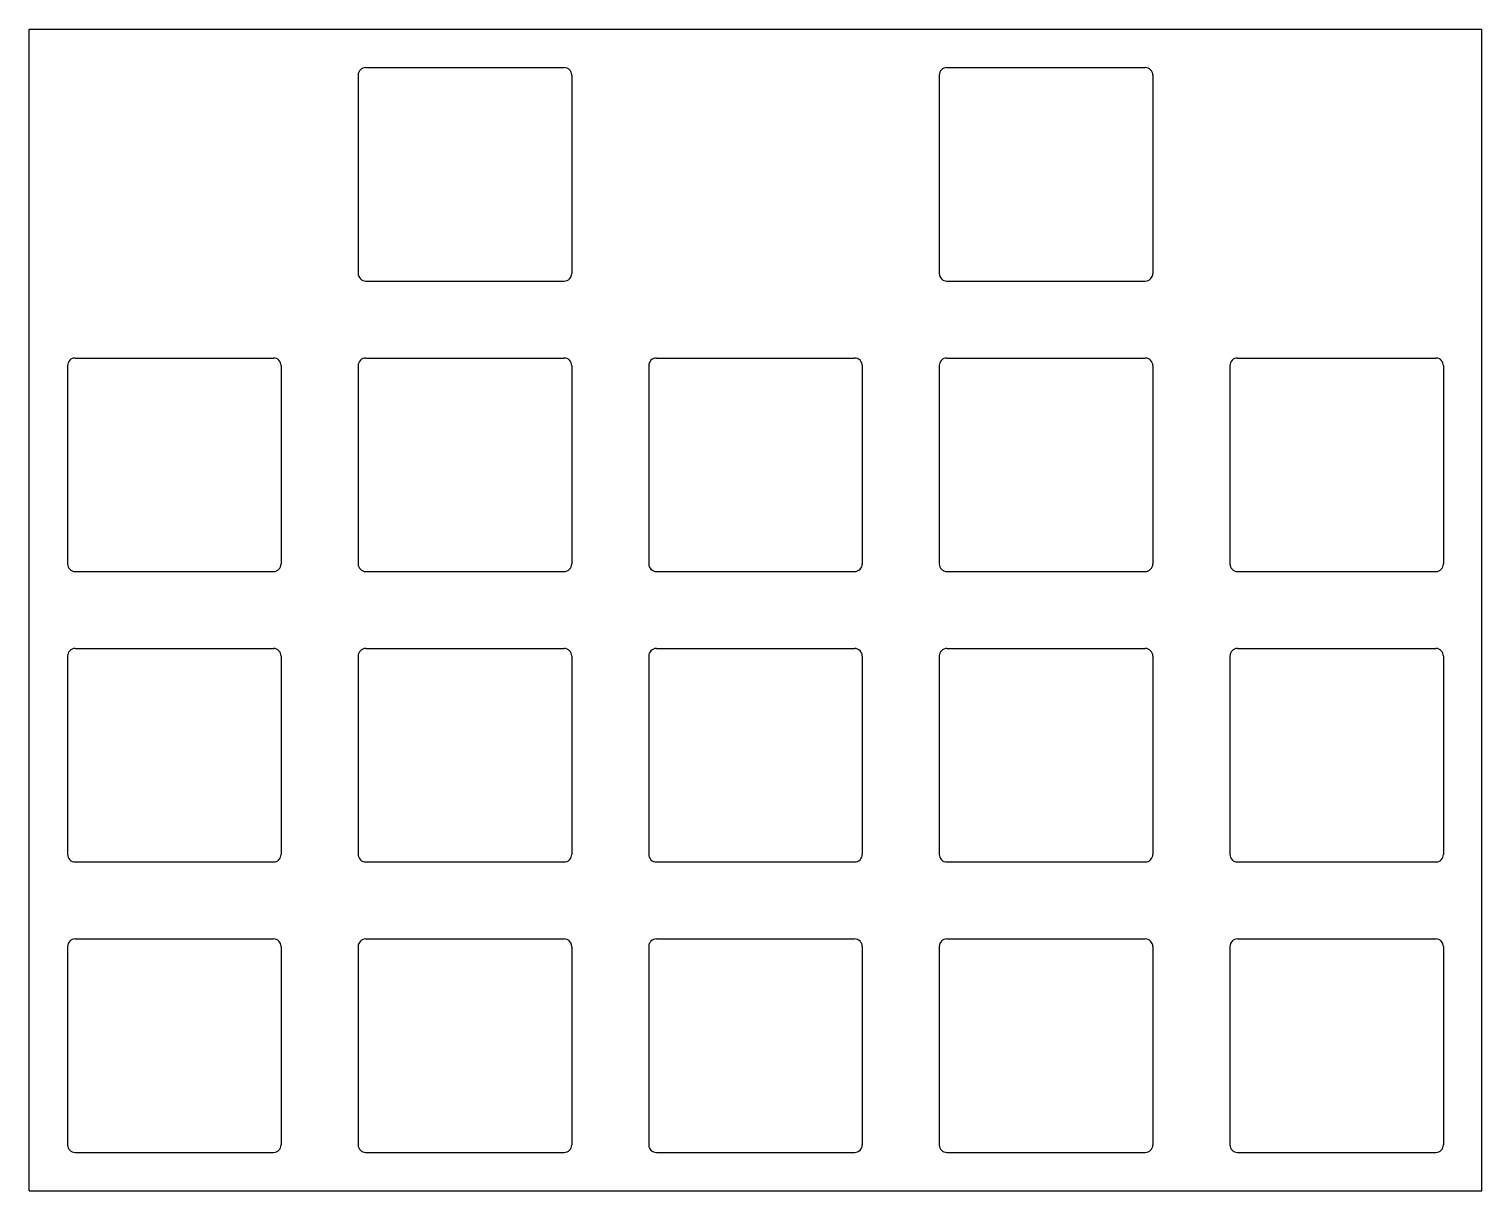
# Model space of a CAD drawing. Header units: millimetres. Extents: x 0 to 95.2, y -85.7 to -9.5.
import ezdxf

# ---------------------------------------------------------------- set-up
doc = ezdxf.new("R2010")
doc.units = ezdxf.units.MM

msp = doc.modelspace()

# ---------------------------------------------------------------- linework, layer by layer
for p, q in [((0, -9.525), (95.25, -9.525)), ((0, -85.725), (0, -9.525)), ((95.25, -85.725), (95.25, -9.525)), ((22.075, -12.05), (35.075, -12.05)), ((60.175, -12.05), (73.175, -12.05)), ((21.575, -12.55), (21.575, -25.55)), ((35.575, -12.55), (35.575, -25.55)), ((59.675, -12.55), (59.675, -25.55)), ((73.675, -12.55), (73.675, -25.55)), ((22.075, -26.05), (35.075, -26.05)), ((60.175, -26.05), (73.175, -26.05)), ((3.025, -31.1), (16.025, -31.1)), ((22.075, -31.1), (35.075, -31.1)), ((41.125, -31.1), (54.125, -31.1)), ((60.175, -31.1), (73.175, -31.1)), ((79.225, -31.1), (92.225, -31.1)), ((2.525, -31.6), (2.525, -44.6)), ((16.525, -31.6), (16.525, -44.6)), ((21.575, -31.6), (21.575, -44.6)), ((35.575, -31.6), (35.575, -44.6)), ((40.625, -31.6), (40.625, -44.6)), ((54.625, -31.6), (54.625, -44.6)), ((59.675, -31.6), (59.675, -44.6)), ((73.675, -31.6), (73.675, -44.6)), ((78.725, -31.6), (78.725, -44.6)), ((92.725, -31.6), (92.725, -44.6)), ((3.025, -45.1), (16.025, -45.1)), ((22.075, -45.1), (35.075, -45.1)), ((41.125, -45.1), (54.125, -45.1)), ((60.175, -45.1), (73.175, -45.1)), ((79.225, -45.1), (92.225, -45.1)), ((3.025, -50.15), (16.025, -50.15)), ((22.075, -50.15), (35.075, -50.15)), ((41.125, -50.15), (54.125, -50.15)), ((60.175, -50.15), (73.175, -50.15)), ((79.225, -50.15), (92.225, -50.15)), ((2.525, -50.65), (2.525, -63.65)), ((16.525, -50.65), (16.525, -63.65)), ((21.575, -50.65), (21.575, -63.65)), ((35.575, -50.65), (35.575, -63.65)), ((40.625, -50.65), (40.625, -63.65)), ((54.625, -50.65), (54.625, -63.65)), ((59.675, -50.65), (59.675, -63.65)), ((73.675, -50.65), (73.675, -63.65)), ((78.725, -50.65), (78.725, -63.65)), ((92.725, -50.65), (92.725, -63.65)), ((3.025, -64.15), (16.025, -64.15)), ((22.075, -64.15), (35.075, -64.15)), ((41.125, -64.15), (54.125, -64.15)), ((60.175, -64.15), (73.175, -64.15)), ((79.225, -64.15), (92.225, -64.15)), ((3.025, -69.2), (16.025, -69.2)), ((22.075, -69.2), (35.075, -69.2)), ((41.125, -69.2), (54.125, -69.2)), ((60.175, -69.2), (73.175, -69.2)), ((79.225, -69.2), (92.225, -69.2)), ((2.525, -69.7), (2.525, -82.7)), ((16.525, -69.7), (16.525, -82.7)), ((21.575, -69.7), (21.575, -82.7)), ((35.575, -69.7), (35.575, -82.7)), ((40.625, -69.7), (40.625, -82.7)), ((54.625, -69.7), (54.625, -82.7)), ((59.675, -69.7), (59.675, -82.7)), ((73.675, -69.7), (73.675, -82.7)), ((78.725, -69.7), (78.725, -82.7)), ((92.725, -69.7), (92.725, -82.7)), ((3.025, -83.2), (16.025, -83.2)), ((22.075, -83.2), (35.075, -83.2)), ((41.125, -83.2), (54.125, -83.2)), ((60.175, -83.2), (73.175, -83.2)), ((79.225, -83.2), (92.225, -83.2)), ((0, -85.725), (95.25, -85.725))]:
    msp.add_line(p, q)
for centre, start, end in [((22.075, -12.55), 90, 180), ((35.075, -12.55), 0, 90), ((60.175, -12.55), 90, 180), ((73.175, -12.55), 0, 90), ((22.075, -25.55), 180, 270), ((35.075, -25.55), 270, 0), ((60.175, -25.55), 180, 270), ((73.175, -25.55), 270, 0), ((3.025, -31.6), 90, 180), ((16.025, -31.6), 0, 90), ((22.075, -31.6), 90, 180), ((35.075, -31.6), 0, 90), ((41.125, -31.6), 90, 180), ((54.125, -31.6), 0, 90), ((60.175, -31.6), 90, 180), ((73.175, -31.6), 0, 90), ((79.225, -31.6), 90, 180), ((92.225, -31.6), 0, 90), ((3.025, -44.6), 180, 270), ((16.025, -44.6), 270, 0), ((22.075, -44.6), 180, 270), ((35.075, -44.6), 270, 0), ((41.125, -44.6), 180, 270), ((54.125, -44.6), 270, 0), ((60.175, -44.6), 180, 270), ((73.175, -44.6), 270, 0), ((79.225, -44.6), 180, 270), ((92.225, -44.6), 270, 0), ((3.025, -50.65), 90, 180), ((16.025, -50.65), 0, 90), ((22.075, -50.65), 90, 180), ((35.075, -50.65), 0, 90), ((41.125, -50.65), 90, 180), ((54.125, -50.65), 0, 90), ((60.175, -50.65), 90, 180), ((73.175, -50.65), 0, 90), ((79.225, -50.65), 90, 180), ((92.225, -50.65), 0, 90), ((3.025, -63.65), 180, 270), ((16.025, -63.65), 270, 0), ((22.075, -63.65), 180, 270), ((35.075, -63.65), 270, 0), ((41.125, -63.65), 180, 270), ((54.125, -63.65), 270, 0), ((60.175, -63.65), 180, 270), ((73.175, -63.65), 270, 0), ((79.225, -63.65), 180, 270), ((92.225, -63.65), 270, 0), ((3.025, -69.7), 90, 180), ((16.025, -69.7), 0, 90), ((22.075, -69.7), 90, 180), ((35.075, -69.7), 0, 90), ((41.125, -69.7), 90, 180), ((54.125, -69.7), 0, 90), ((60.175, -69.7), 90, 180), ((73.175, -69.7), 0, 90), ((79.225, -69.7), 90, 180), ((92.225, -69.7), 0, 90), ((3.025, -82.7), 180, 270), ((16.025, -82.7), 270, 0), ((22.075, -82.7), 180, 270), ((35.075, -82.7), 270, 0), ((41.125, -82.7), 180, 270), ((54.125, -82.7), 270, 0), ((60.175, -82.7), 180, 270), ((73.175, -82.7), 270, 0), ((79.225, -82.7), 180, 270), ((92.225, -82.7), 270, 0)]:
    msp.add_arc(centre, 0.5, start, end)

doc.saveas('drawing.dxf')
